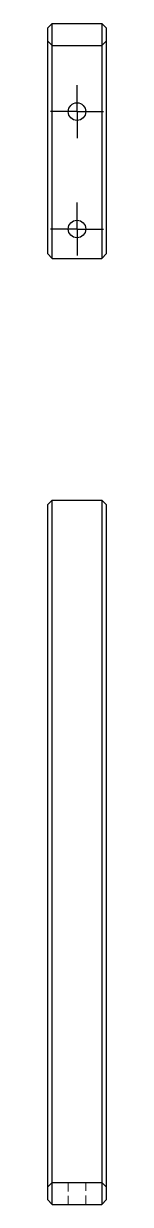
# Model space of a CAD drawing. Header units: millimetres. Extents: x 79 to 240, y 7 to 175.
# Drawn here: x 78.8 to 87.2, y 7 to 174.7 of the extents above.
import ezdxf

# ---------------------------------------------------------------- set-up
doc = ezdxf.new("R2010")
doc.units = ezdxf.units.MM
doc.linetypes.add('HIDDEN', pattern=[1.905, 1.27, -0.635])
doc.layers.add('10', color=7, linetype='Continuous')

# ---------------------------------------------------------------- blocks, each defined once
blk = doc.blocks.new('SW_CENTERMARKSYMBOL_0')
at = {"layer": '10', "color": 0}
for p, q in [((0, 2.5), (0, 3.75)), ((0, 0), (0, 2.5)), ((-2.5, 0), (-3.75, 0)), ((0, 0), (-2.5, 0)), ((0, 0), (0, -2.5)), ((0, 0), (2.5, 0)), ((2.5, 0), (3.75, 0)), ((0, -2.5), (0, -3.75))]:
    blk.add_line(p, q, dxfattribs=at)
blk = doc.blocks.new('SW_CENTERMARKSYMBOL_1')
at = {"layer": '10', "color": 0}
for p, q in [((0, 2.5), (0, 3.75)), ((0, 0), (0, 2.5)), ((-2.5, 0), (-3.75, 0)), ((0, 0), (-2.5, 0)), ((0, 0), (0, -2.5)), ((0, 0), (2.5, 0)), ((2.5, 0), (3.75, 0)), ((0, -2.5), (0, -3.75))]:
    blk.add_line(p, q, dxfattribs=at)

msp = doc.modelspace()

# ---------------------------------------------------------------- linework, layer by layer
at = {"color": 7, "linetype": 'Continuous', "lineweight": 25}
for p, q in [((78.83, 174), (79.5, 174.67)), ((79.5, 171.54), (79.5, 174.67)), ((79.5, 174.67), (86.5, 174.67)), ((86.5, 174.67), (86.5, 171.54)), ((87.17, 174), (86.5, 174.67)), ((78.83, 174), (78.83, 172.21)), ((87.17, 172.21), (87.17, 174)), ((78.83, 172.21), (79.5, 171.54)), ((78.83, 172.21), (78.83, 164.88)), ((79.5, 171.54), (86.5, 171.54)), ((79.5, 164.88), (79.5, 171.54)), ((87.17, 172.21), (86.5, 171.54)), ((86.5, 171.54), (86.5, 164.88)), ((87.17, 164.88), (87.17, 172.21)), ((78.83, 164.88), (78.83, 142)), ((79.5, 141.33), (79.5, 164.88)), ((86.5, 164.88), (86.5, 141.33)), ((87.17, 142), (87.17, 164.88)), ((78.83, 142), (79.5, 141.33)), ((79.5, 141.33), (86.5, 141.33)), ((87.17, 142), (86.5, 141.33)), ((78.83, 106.33), (79.5, 107)), ((78.83, 106.33), (78.83, 16.79)), ((79.5, 107), (86.5, 107)), ((79.5, 16.79), (79.5, 107)), ((86.5, 107), (86.5, 16.79)), ((87.17, 106.33), (86.5, 107)), ((87.17, 16.79), (87.17, 106.33)), ((78.83, 16.79), (78.83, 9.46)), ((79.5, 10.12), (79.5, 16.79)), ((86.5, 16.79), (86.5, 10.12)), ((87.17, 9.46), (87.17, 16.79)), ((78.83, 9.46), (79.5, 10.12)), ((79.5, 7), (79.5, 10.12)), ((79.5, 10.12), (86.5, 10.12)), ((86.5, 10.12), (86.5, 7)), ((87.17, 9.46), (86.5, 10.12)), ((78.83, 9.46), (78.83, 7.67)), ((87.17, 7.67), (87.17, 9.46)), ((78.83, 7.67), (79.5, 7)), ((79.5, 7), (86.5, 7)), ((87.17, 7.67), (86.5, 7))]:
    msp.add_line(p, q, dxfattribs=at)
at = {"color": 7, "linetype": 'HIDDEN', "lineweight": 18}
for p, q in [((81.75, 10.12), (81.75, 7)), ((84.25, 7), (84.25, 10.12))]:
    msp.add_line(p, q, dxfattribs=at)
at = {"color": 7, "linetype": 'Continuous', "lineweight": 25}
for centre in [(83, 162.17), (83, 145.5)]:
    msp.add_circle(centre, 1.25, dxfattribs=at)

# ---------------------------------------------------------------- block references
at = {"layer": '10'}
for name, p in [('SW_CENTERMARKSYMBOL_0', (83, 162.17)), ('SW_CENTERMARKSYMBOL_1', (83, 145.5))]:
    msp.add_blockref(name, p, dxfattribs=at)

doc.saveas('drawing.dxf')
